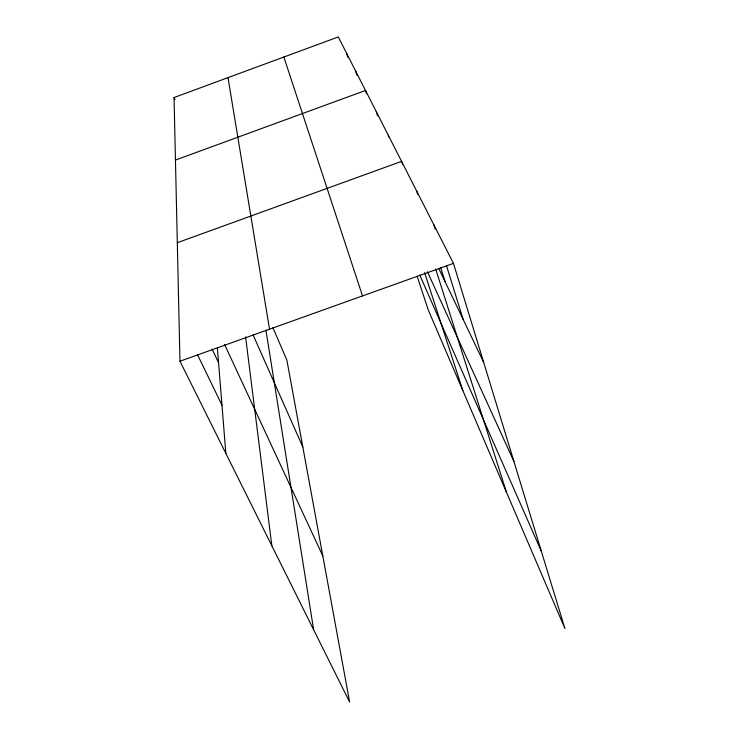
<?xml version="1.0" encoding="UTF-8"?>
<svg xmlns="http://www.w3.org/2000/svg" width="739" height="739" viewBox="0 0 739 739"><rect width="100%" height="100%" fill="white"/><g stroke="black" fill="none" stroke-linecap="round" stroke-linejoin="round"><path stroke-width="1.11" d="M272.931 327.682L286.88 360.152L349.621 702.05L179.965 361.223L174.053 97.539L338.296 36.95L453.46 263.38L564.947 628.621L428.195 309.807L417.092 276.109M175.457 160.067L365.509 90.463L366.572 93.724M177.305 242.715L401.573 161.37L402.607 164.631M179.965 361.223L453.46 263.38M197.461 354.581L221.968 405.148M438.837 268.617L483.666 362.332M212.139 349.131L218.559 362.683M224.628 344.596L322.804 555.94M427.456 271.823L513.919 461.432M253.043 334.841L302.796 446.901M419.78 275.084L541.345 551.294M174.053 97.539L174.958 99.645M346.508 53.097L347.93 57.439M283.85 57.032L362.516 295.914M355.542 70.852L356.965 75.221M424.602 272.682L462.817 390.525M376.243 111.561L377.647 115.903M388.197 135.052L388.899 137.251M435.714 269.079L506.409 492.146M416.667 191.031L417.692 194.311M440.666 267.564L445.127 281.771M433.811 224.739L435.179 229.145M446.439 265.495L463.159 319.46M228 77.632L269.532 329.178M265.938 330.121L313.632 629.748M245.588 336.892L271.86 545.825M217.368 347.847L225.848 453.395"/></g></svg>
